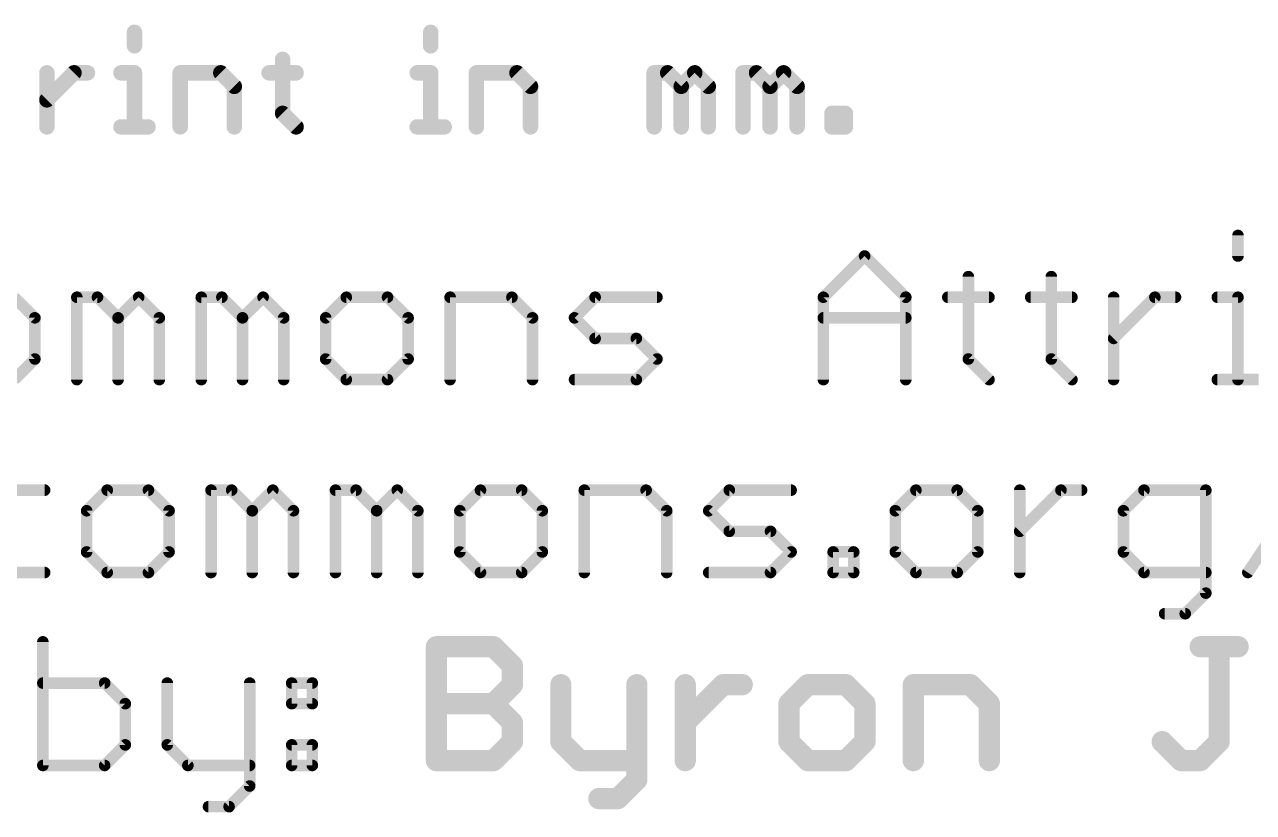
# Model space of a CAD drawing. Extents: x -40 to 67, y -21 to 32.
# Drawn here: x 5.64 to 21.81, y -21.37 to -11 of the extents above; entities that cross this region are included whole.
import ezdxf

# ---------------------------------------------------------------- set-up
doc = ezdxf.new("R2010")
doc.units = 0
doc.layers.add('47', color=253, linetype='CONTINUOUS')
doc.layers.add('51', color=53, linetype='CONTINUOUS')

msp = doc.modelspace()

# ---------------------------------------------------------------- linework, layer by layer
at = {"layer": '47', "const_width": 0.2032}
for points in [[(7.0884, -11.0987), (7.0884, -11.2767)], [(10.9864, -11.0987), (10.9864, -11.2767)], [(9.0374, -11.4546), (9.0374, -12.1665)], [(5.936, -12.3444), (5.936, -11.6326)], [(5.936, -11.9885), (6.2919, -11.6326)], [(6.2919, -11.6326), (6.4698, -11.6326)], [(6.9105, -11.6326), (7.0884, -11.6326)], [(7.0884, -11.6326), (7.0884, -12.3444)], [(7.6901, -12.3444), (7.6901, -11.6326)], [(7.6901, -11.6326), (8.2239, -11.6326)], [(8.2239, -11.6326), (8.4019, -11.8105)], [(8.8595, -11.6326), (9.2154, -11.6326)], [(10.8085, -11.6326), (10.9864, -11.6326)], [(10.9864, -11.6326), (10.9864, -12.3444)], [(11.5881, -12.3444), (11.5881, -11.6326)], [(11.5881, -11.6326), (12.1219, -11.6326)], [(12.1219, -11.6326), (12.2999, -11.8105)], [(13.9268, -12.3444), (13.9268, -11.6326)], [(13.9268, -11.6326), (14.1048, -11.6326)], [(14.1048, -11.6326), (14.2827, -11.8105)], [(14.2827, -11.8105), (14.4607, -11.6326)], [(14.4607, -11.6326), (14.6387, -11.8105)], [(15.0962, -12.3444), (15.0962, -11.6326)], [(15.0962, -11.6326), (15.2742, -11.6326)], [(15.2742, -11.6326), (15.4521, -11.8105)], [(15.4521, -11.8105), (15.6301, -11.6326)], [(15.6301, -11.6326), (15.808, -11.8105)], [(8.4019, -11.8105), (8.4019, -12.3444)], [(12.2999, -11.8105), (12.2999, -12.3444)], [(14.2827, -11.8105), (14.2827, -12.3444)], [(14.6387, -11.8105), (14.6387, -12.3444)], [(15.4521, -11.8105), (15.4521, -12.3444)], [(15.808, -11.8105), (15.808, -12.3444)], [(9.0374, -12.1665), (9.2154, -12.3444)], [(16.2656, -12.3444), (16.2656, -12.1665)], [(16.2656, -12.1665), (16.4436, -12.1665)], [(16.4436, -12.1665), (16.4436, -12.3444)], [(6.9105, -12.3444), (7.2664, -12.3444)], [(10.8085, -12.3444), (11.1644, -12.3444)], [(16.4436, -12.3444), (16.2656, -12.3444)]]:
    msp.add_lwpolyline(points, dxfattribs=at)
at = {"layer": '47', "const_width": 0.1016}
for points in [[(7.1392, -11.0987, 1), (7.0376, -11.0987)], [(11.0372, -11.0987, 1), (10.9356, -11.0987)], [(7.0376, -11.2767, 1), (7.1392, -11.2767)], [(10.9356, -11.2767, 1), (11.0372, -11.2767)], [(9.0882, -11.4546, 1), (8.9866, -11.4546)], [(5.9868, -11.6326, 1), (5.8852, -11.6326)], [(6.2919, -11.5818, 1), (6.2919, -11.6834)], [(6.3278, -11.6685, 1), (6.256, -11.5967)], [(6.4698, -11.6834, 1), (6.4698, -11.5818)], [(6.9105, -11.5818, 1), (6.9105, -11.6834)], [(7.1392, -11.6326, 1), (7.0376, -11.6326)], [(7.0884, -11.6834, 1), (7.0884, -11.5818)], [(7.7409, -11.6326, 1), (7.6393, -11.6326)], [(7.6901, -11.5818, 1), (7.6901, -11.6834)], [(8.2598, -11.5967, 1), (8.188, -11.6685)], [(8.2239, -11.6834, 1), (8.2239, -11.5818)], [(8.8595, -11.5818, 1), (8.8595, -11.6834)], [(9.2154, -11.6834, 1), (9.2154, -11.5818)], [(10.8085, -11.5818, 1), (10.8085, -11.6834)], [(11.0372, -11.6326, 1), (10.9356, -11.6326)], [(10.9864, -11.6834, 1), (10.9864, -11.5818)], [(11.6389, -11.6326, 1), (11.5373, -11.6326)], [(11.5881, -11.5818, 1), (11.5881, -11.6834)], [(12.1578, -11.5967, 1), (12.086, -11.6685)], [(12.1219, -11.6834, 1), (12.1219, -11.5818)], [(13.9776, -11.6326, 1), (13.876, -11.6326)], [(13.9268, -11.5818, 1), (13.9268, -11.6834)], [(14.1407, -11.5967, 1), (14.0689, -11.6685)], [(14.1048, -11.6834, 1), (14.1048, -11.5818)], [(14.4966, -11.5967, 1), (14.4248, -11.6685)], [(14.4966, -11.6685, 1), (14.4248, -11.5967)], [(15.147, -11.6326, 1), (15.0454, -11.6326)], [(15.0962, -11.5818, 1), (15.0962, -11.6834)], [(15.3101, -11.5967, 1), (15.2383, -11.6685)], [(15.2742, -11.6834, 1), (15.2742, -11.5818)], [(15.666, -11.5967, 1), (15.5942, -11.6685)], [(15.666, -11.6685, 1), (15.5942, -11.5967)], [(8.4527, -11.8105, 1), (8.3511, -11.8105)], [(8.3659, -11.8465, 1), (8.4378, -11.7746)], [(12.3507, -11.8105, 1), (12.2491, -11.8105)], [(12.2639, -11.8465, 1), (12.3358, -11.7746)], [(14.3335, -11.8105, 1), (14.2319, -11.8105)], [(14.2468, -11.7746, 1), (14.3187, -11.8465)], [(14.2468, -11.8465, 1), (14.3187, -11.7746)], [(14.6895, -11.8105, 1), (14.5878, -11.8105)], [(14.6027, -11.8465, 1), (14.6746, -11.7746)], [(15.5029, -11.8105, 1), (15.4013, -11.8105)], [(15.4162, -11.7746, 1), (15.4881, -11.8465)], [(15.4162, -11.8465, 1), (15.4881, -11.7746)], [(15.8588, -11.8105, 1), (15.7572, -11.8105)], [(15.7721, -11.8465, 1), (15.844, -11.7746)], [(5.9, -11.9526, 1), (5.9719, -12.0244)], [(9.0733, -12.1305, 1), (9.0015, -12.2024)], [(8.9866, -12.1665, 1), (9.0882, -12.1665)], [(16.3164, -12.1665, 1), (16.2148, -12.1665)], [(16.2656, -12.1157, 1), (16.2656, -12.2173)], [(16.4944, -12.1665, 1), (16.3928, -12.1665)], [(16.4436, -12.2173, 1), (16.4436, -12.1157)], [(6.9105, -12.2936, 1), (6.9105, -12.3952)], [(7.2664, -12.3952, 1), (7.2664, -12.2936)], [(9.1794, -12.3803, 1), (9.2513, -12.3085)], [(10.8085, -12.2936, 1), (10.8085, -12.3952)], [(11.1644, -12.3952, 1), (11.1644, -12.2936)], [(16.2656, -12.2936, 1), (16.2656, -12.3952)], [(16.4436, -12.3952, 1), (16.4436, -12.2936)], [(5.8852, -12.3444, 1), (5.9868, -12.3444)], [(7.0376, -12.3444, 1), (7.1392, -12.3444)], [(7.6393, -12.3444, 1), (7.7409, -12.3444)], [(8.3511, -12.3444, 1), (8.4527, -12.3444)], [(10.9356, -12.3444, 1), (11.0372, -12.3444)], [(11.5373, -12.3444, 1), (11.6389, -12.3444)], [(12.2491, -12.3444, 1), (12.3507, -12.3444)], [(13.876, -12.3444, 1), (13.9776, -12.3444)], [(14.2319, -12.3444, 1), (14.3335, -12.3444)], [(14.5878, -12.3444, 1), (14.6895, -12.3444)], [(15.0454, -12.3444, 1), (15.147, -12.3444)], [(15.4013, -12.3444, 1), (15.5029, -12.3444)], [(15.7572, -12.3444, 1), (15.8588, -12.3444)], [(16.2148, -12.3444, 1), (16.3164, -12.3444)], [(16.3928, -12.3444, 1), (16.4944, -12.3444)]]:
    msp.add_lwpolyline(points, format="xyb", dxfattribs=at)
at = {"layer": '51'}
for points, const_width in [([(21.6087, -13.7736), (21.6087, -14.0448)], 0.1524), ([(16.1532, -14.5871), (16.6956, -14.0448)], 0.1524), ([(16.6956, -14.0448), (17.2379, -14.5871)], 0.1524), ([(18.0616, -14.316), (18.0616, -15.4006)], 0.1524), ([(19.153, -14.316), (19.153, -15.4006)], 0.1524), ([(5.7778, -14.8583), (5.5066, -14.5871)], 0.1524), ([(6.3303, -15.6718), (6.3303, -14.5871)], 0.1524), ([(6.3303, -14.5871), (6.6015, -14.5871)], 0.1524), ([(6.6015, -14.5871), (6.8726, -14.8583)], 0.1524), ([(6.8726, -14.8583), (7.1438, -14.5871)], 0.1524), ([(7.1438, -14.5871), (7.415, -14.8583)], 0.1524), ([(7.9675, -15.6718), (7.9675, -14.5871)], 0.1524), ([(7.9675, -14.5871), (8.2386, -14.5871)], 0.1524), ([(8.2386, -14.5871), (8.5098, -14.8583)], 0.1524), ([(8.5098, -14.8583), (8.7809, -14.5871)], 0.1524), ([(8.7809, -14.5871), (9.0521, -14.8583)], 0.1524), ([(9.8758, -14.5871), (9.6046, -14.8583)], 0.1524), ([(10.4181, -14.5871), (9.8758, -14.5871)], 0.1524), ([(10.6893, -14.8583), (10.4181, -14.5871)], 0.1524), ([(11.2418, -15.6718), (11.2418, -14.5871)], 0.1524), ([(11.2418, -14.5871), (12.0553, -14.5871)], 0.1524), ([(12.0553, -14.5871), (12.3264, -14.8583)], 0.1524), ([(12.8789, -14.8583), (13.1501, -14.5871)], 0.1524), ([(13.1501, -14.5871), (13.9636, -14.5871)], 0.1524), ([(16.1532, -15.6718), (16.1532, -14.5871)], 0.1524), ([(17.2379, -14.5871), (17.2379, -15.6718)], 0.1524), ([(17.7904, -14.5871), (18.3327, -14.5871)], 0.1524), ([(18.8818, -14.5871), (19.4242, -14.5871)], 0.1524), ([(19.9733, -15.6718), (19.9733, -14.5871)], 0.1524), ([(19.9733, -15.1295), (20.5156, -14.5871)], 0.1524), ([(20.5156, -14.5871), (20.7868, -14.5871)], 0.1524), ([(21.3376, -14.5871), (21.6087, -14.5871)], 0.1524), ([(21.6087, -14.5871), (21.6087, -15.6718)], 0.1524), ([(5.7778, -15.4006), (5.7778, -14.8583)], 0.1524), ([(6.8726, -14.8583), (6.8726, -15.6718)], 0.1524), ([(7.415, -14.8583), (7.415, -15.6718)], 0.1524), ([(8.5098, -14.8583), (8.5098, -15.6718)], 0.1524), ([(9.0521, -14.8583), (9.0521, -15.6718)], 0.1524), ([(9.6046, -14.8583), (9.6046, -15.4006)], 0.1524), ([(10.6893, -15.4006), (10.6893, -14.8583)], 0.1524), ([(12.3264, -14.8583), (12.3264, -15.6718)], 0.1524), ([(13.1501, -15.1295), (12.8789, -14.8583)], 0.1524), ([(16.1532, -14.8583), (17.2379, -14.8583)], 0.1524), ([(13.6924, -15.1295), (13.1501, -15.1295)], 0.1524), ([(13.9636, -15.4006), (13.6924, -15.1295)], 0.1524), ([(5.5066, -15.6718), (5.7778, -15.4006)], 0.1524), ([(9.6046, -15.4006), (9.8758, -15.6718)], 0.1524), ([(10.4181, -15.6718), (10.6893, -15.4006)], 0.1524), ([(13.6924, -15.6718), (13.9636, -15.4006)], 0.1524), ([(18.0616, -15.4006), (18.3327, -15.6718)], 0.1524), ([(19.153, -15.4006), (19.4242, -15.6718)], 0.1524), ([(9.8758, -15.6718), (10.4181, -15.6718)], 0.1524), ([(12.8789, -15.6718), (13.6924, -15.6718)], 0.1524), ([(21.3376, -15.6718), (21.8799, -15.6718)], 0.1524), ([(21.7388, -18.2118), (22.8235, -16.5848)], 0.1524), ([(5.9062, -17.1271), (5.0927, -17.1271)], 0.1524), ([(6.7299, -17.1271), (6.4587, -17.3983)], 0.1524), ([(7.2722, -17.1271), (6.7299, -17.1271)], 0.1524), ([(7.5434, -17.3983), (7.2722, -17.1271)], 0.1524), ([(8.0959, -18.2118), (8.0959, -17.1271)], 0.1524), ([(8.0959, -17.1271), (8.367, -17.1271)], 0.1524), ([(8.367, -17.1271), (8.6382, -17.3983)], 0.1524), ([(8.6382, -17.3983), (8.9093, -17.1271)], 0.1524), ([(8.9093, -17.1271), (9.1805, -17.3983)], 0.1524), ([(9.733, -18.2118), (9.733, -17.1271)], 0.1524), ([(9.733, -17.1271), (10.0042, -17.1271)], 0.1524), ([(10.0042, -17.1271), (10.2753, -17.3983)], 0.1524), ([(10.2753, -17.3983), (10.5465, -17.1271)], 0.1524), ([(10.5465, -17.1271), (10.8177, -17.3983)], 0.1524), ([(11.6413, -17.1271), (11.3702, -17.3983)], 0.1524), ([(12.1837, -17.1271), (11.6413, -17.1271)], 0.1524), ([(12.4548, -17.3983), (12.1837, -17.1271)], 0.1524), ([(13.0073, -18.2118), (13.0073, -17.1271)], 0.1524), ([(13.0073, -17.1271), (13.8208, -17.1271)], 0.1524), ([(13.8208, -17.1271), (14.092, -17.3983)], 0.1524), ([(14.6445, -17.3983), (14.9156, -17.1271)], 0.1524), ([(14.9156, -17.1271), (15.7291, -17.1271)], 0.1524), ([(17.3714, -17.1271), (17.1002, -17.3983)], 0.1524), ([(17.9137, -17.1271), (17.3714, -17.1271)], 0.1524), ([(18.1849, -17.3983), (17.9137, -17.1271)], 0.1524), ([(18.7374, -18.2118), (18.7374, -17.1271)], 0.1524), ([(18.7374, -17.6695), (19.2797, -17.1271)], 0.1524), ([(19.2797, -17.1271), (19.5509, -17.1271)], 0.1524), ([(20.3728, -17.1271), (20.1017, -17.3983)], 0.1524), ([(21.1863, -17.1271), (20.3728, -17.1271)], 0.1524), ([(21.1863, -18.483), (21.1863, -17.1271)], 0.1524), ([(6.4587, -17.3983), (6.4587, -17.9406)], 0.1524), ([(7.5434, -17.9406), (7.5434, -17.3983)], 0.1524), ([(8.6382, -17.3983), (8.6382, -18.2118)], 0.1524), ([(9.1805, -17.3983), (9.1805, -18.2118)], 0.1524), ([(10.2753, -17.3983), (10.2753, -18.2118)], 0.1524), ([(10.8177, -17.3983), (10.8177, -18.2118)], 0.1524), ([(11.3702, -17.3983), (11.3702, -17.9406)], 0.1524), ([(12.4548, -17.9406), (12.4548, -17.3983)], 0.1524), ([(14.092, -17.3983), (14.092, -18.2118)], 0.1524), ([(14.9156, -17.6695), (14.6445, -17.3983)], 0.1524), ([(17.1002, -17.3983), (17.1002, -17.9406)], 0.1524), ([(18.1849, -17.9406), (18.1849, -17.3983)], 0.1524), ([(20.1017, -17.3983), (20.1017, -17.9406)], 0.1524), ([(15.458, -17.6695), (14.9156, -17.6695)], 0.1524), ([(15.7291, -17.9406), (15.458, -17.6695)], 0.1524), ([(6.4587, -17.9406), (6.7299, -18.2118)], 0.1524), ([(7.2722, -18.2118), (7.5434, -17.9406)], 0.1524), ([(11.3702, -17.9406), (11.6413, -18.2118)], 0.1524), ([(12.1837, -18.2118), (12.4548, -17.9406)], 0.1524), ([(15.458, -18.2118), (15.7291, -17.9406)], 0.1524), ([(16.2816, -18.2118), (16.2816, -17.9406)], 0.1524), ([(16.2816, -17.9406), (16.5528, -17.9406)], 0.1524), ([(16.5528, -17.9406), (16.5528, -18.2118)], 0.1524), ([(17.1002, -17.9406), (17.3714, -18.2118)], 0.1524), ([(17.9137, -18.2118), (18.1849, -17.9406)], 0.1524), ([(20.1017, -17.9406), (20.3728, -18.2118)], 0.1524), ([(5.0927, -18.2118), (5.9062, -18.2118)], 0.1524), ([(6.7299, -18.2118), (7.2722, -18.2118)], 0.1524), ([(11.6413, -18.2118), (12.1837, -18.2118)], 0.1524), ([(14.6445, -18.2118), (15.458, -18.2118)], 0.1524), ([(16.5528, -18.2118), (16.2816, -18.2118)], 0.1524), ([(17.3714, -18.2118), (17.9137, -18.2118)], 0.1524), ([(20.3728, -18.2118), (21.1863, -18.2118)], 0.1524), ([(20.9152, -18.7541), (21.1863, -18.483)], 0.1524), ([(20.644, -18.7541), (20.9152, -18.7541)], 0.1524), ([(5.8829, -19.1248), (5.8829, -20.7518)], 0.1524), ([(11.0617, -20.6883), (11.0617, -19.1884)], 0.2794), ([(11.0617, -19.1884), (11.8116, -19.1884)], 0.2794), ([(11.8116, -19.1884), (12.0616, -19.4384)], 0.2794), ([(21.1117, -19.1884), (21.6117, -19.1884)], 0.2794), ([(21.3617, -20.4383), (21.3617, -19.1884)], 0.2794), ([(12.0616, -19.4384), (12.0616, -19.6884)], 0.2794), ([(12.0616, -19.6884), (11.8116, -19.9384)], 0.2794), ([(12.6989, -19.6884), (12.6989, -20.4383)], 0.2794), ([(13.6988, -19.6884), (13.6988, -20.9383)], 0.2794), ([(14.336, -20.6883), (14.336, -19.6884)], 0.2794), ([(14.336, -20.1883), (14.836, -19.6884)], 0.2794), ([(14.836, -19.6884), (15.086, -19.6884)], 0.2794), ([(15.9503, -19.6884), (15.7003, -19.9384)], 0.2794), ([(16.4503, -19.6884), (15.9503, -19.6884)], 0.2794), ([(16.7002, -19.9384), (16.4503, -19.6884)], 0.2794), ([(17.3375, -20.6883), (17.3375, -19.6884)], 0.2794), ([(17.3375, -19.6884), (18.0874, -19.6884)], 0.2794), ([(18.0874, -19.6884), (18.3374, -19.9384)], 0.2794), ([(6.6964, -19.6671), (5.8829, -19.6671)], 0.1524), ([(6.9675, -19.9383), (6.6964, -19.6671)], 0.1524), ([(7.52, -19.6671), (7.52, -20.4806)], 0.1524), ([(8.6047, -19.6671), (8.6047, -21.023)], 0.1524), ([(9.1572, -19.6671), (9.4284, -19.6671)], 0.1524), ([(9.1572, -19.9383), (9.1572, -19.6671)], 0.1524), ([(9.4284, -19.6671), (9.4284, -19.9383)], 0.1524), ([(6.9675, -20.4806), (6.9675, -19.9383)], 0.1524), ([(9.4284, -19.9383), (9.1572, -19.9383)], 0.1524), ([(11.0617, -19.9384), (11.8116, -19.9384)], 0.2794), ([(11.8116, -19.9384), (12.0616, -20.1883)], 0.2794), ([(15.7003, -19.9384), (15.7003, -20.4383)], 0.2794), ([(16.7002, -20.4383), (16.7002, -19.9384)], 0.2794), ([(18.3374, -19.9384), (18.3374, -20.6883)], 0.2794), ([(12.0616, -20.1883), (12.0616, -20.4383)], 0.2794), ([(12.0616, -20.4383), (11.8116, -20.6883)], 0.2794), ([(12.6989, -20.4383), (12.9488, -20.6883)], 0.2794), ([(15.7003, -20.4383), (15.9503, -20.6883)], 0.2794), ([(16.4503, -20.6883), (16.7002, -20.4383)], 0.2794), ([(20.6118, -20.4383), (20.8618, -20.6883)], 0.2794), ([(21.1117, -20.6883), (21.3617, -20.4383)], 0.2794), ([(6.6964, -20.7518), (6.9675, -20.4806)], 0.1524), ([(7.52, -20.4806), (7.7912, -20.7518)], 0.1524), ([(9.1572, -20.4806), (9.4284, -20.4806)], 0.1524), ([(9.1572, -20.7518), (9.1572, -20.4806)], 0.1524), ([(9.4284, -20.4806), (9.4284, -20.7518)], 0.1524), ([(5.8829, -20.7518), (6.6964, -20.7518)], 0.1524), ([(7.7912, -20.7518), (8.6047, -20.7518)], 0.1524), ([(9.4284, -20.7518), (9.1572, -20.7518)], 0.1524), ([(11.8116, -20.6883), (11.0617, -20.6883)], 0.2794), ([(12.9488, -20.6883), (13.6988, -20.6883)], 0.2794), ([(15.9503, -20.6883), (16.4503, -20.6883)], 0.2794), ([(20.8618, -20.6883), (21.1117, -20.6883)], 0.2794), ([(13.6988, -20.9383), (13.4488, -21.1883)], 0.2794), ([(8.6047, -21.023), (8.3335, -21.2941)], 0.1524), ([(13.4488, -21.1883), (13.1988, -21.1883)], 0.2794), ([(8.3335, -21.2941), (8.0624, -21.2941)], 0.1524)]:
    msp.add_lwpolyline(points, dxfattribs=dict(at, const_width=const_width))
for points, const_width in [([(21.6468, -13.7736, 1), (21.5706, -13.7736)], 0.0762), ([(16.7225, -14.0179, 1), (16.6686, -14.0718)], 0.0762), ([(16.7225, -14.0718, 1), (16.6686, -14.0179)], 0.0762), ([(21.5706, -14.0448, 1), (21.6468, -14.0448)], 0.0762), ([(18.0997, -14.316, 1), (18.0235, -14.316)], 0.0762), ([(19.1911, -14.316, 1), (19.1149, -14.316)], 0.0762), ([(6.3684, -14.5871, 1), (6.2922, -14.5871)], 0.0762), ([(6.3303, -14.549, 1), (6.3303, -14.6252)], 0.0762), ([(6.6284, -14.5602, 1), (6.5745, -14.6141)], 0.0762), ([(6.6015, -14.6252, 1), (6.6015, -14.549)], 0.0762), ([(7.1707, -14.5602, 1), (7.1168, -14.6141)], 0.0762), ([(7.1707, -14.6141, 1), (7.1168, -14.5602)], 0.0762), ([(8.0055, -14.5871, 1), (7.9294, -14.5871)], 0.0762), ([(7.9675, -14.549, 1), (7.9675, -14.6252)], 0.0762), ([(8.2656, -14.5602, 1), (8.2117, -14.6141)], 0.0762), ([(8.2386, -14.6252, 1), (8.2386, -14.549)], 0.0762), ([(8.8079, -14.5602, 1), (8.754, -14.6141)], 0.0762), ([(8.8079, -14.6141, 1), (8.754, -14.5602)], 0.0762), ([(9.8758, -14.549, 1), (9.8758, -14.6252)], 0.0762), ([(9.9027, -14.6141, 1), (9.8488, -14.5602)], 0.0762), ([(10.445, -14.5602, 1), (10.3912, -14.6141)], 0.0762), ([(10.4181, -14.6252, 1), (10.4181, -14.549)], 0.0762), ([(11.2799, -14.5871, 1), (11.2037, -14.5871)], 0.0762), ([(11.2418, -14.549, 1), (11.2418, -14.6252)], 0.0762), ([(12.0822, -14.5602, 1), (12.0283, -14.6141)], 0.0762), ([(12.0553, -14.6252, 1), (12.0553, -14.549)], 0.0762), ([(13.1501, -14.549, 1), (13.1501, -14.6252)], 0.0762), ([(13.177, -14.6141, 1), (13.1231, -14.5602)], 0.0762), ([(13.9636, -14.6252, 1), (13.9636, -14.549)], 0.0762), ([(16.1913, -14.5871, 1), (16.1151, -14.5871)], 0.0762), ([(16.1263, -14.5602, 1), (16.1802, -14.6141)], 0.0762), ([(17.276, -14.5871, 1), (17.1998, -14.5871)], 0.0762), ([(17.2109, -14.6141, 1), (17.2648, -14.5602)], 0.0762), ([(17.7904, -14.549, 1), (17.7904, -14.6252)], 0.0762), ([(18.3327, -14.6252, 1), (18.3327, -14.549)], 0.0762), ([(18.8818, -14.549, 1), (18.8818, -14.6252)], 0.0762), ([(19.4242, -14.6252, 1), (19.4242, -14.549)], 0.0762), ([(20.0114, -14.5871, 1), (19.9352, -14.5871)], 0.0762), ([(20.5156, -14.549, 1), (20.5156, -14.6252)], 0.0762), ([(20.5425, -14.6141, 1), (20.4886, -14.5602)], 0.0762), ([(20.7868, -14.6252, 1), (20.7868, -14.549)], 0.0762), ([(21.3376, -14.549, 1), (21.3376, -14.6252)], 0.0762), ([(21.6468, -14.5871, 1), (21.5706, -14.5871)], 0.0762), ([(21.6087, -14.6252, 1), (21.6087, -14.549)], 0.0762), ([(5.8159, -14.8583, 1), (5.7397, -14.8583)], 0.0762), ([(5.7509, -14.8852, 1), (5.8047, -14.8314)], 0.0762), ([(6.9107, -14.8583, 1), (6.8345, -14.8583)], 0.0762), ([(6.8457, -14.8314, 1), (6.8996, -14.8852)], 0.0762), ([(6.8457, -14.8852, 1), (6.8996, -14.8314)], 0.0762), ([(7.4531, -14.8583, 1), (7.3769, -14.8583)], 0.0762), ([(7.388, -14.8852, 1), (7.4419, -14.8314)], 0.0762), ([(8.5479, -14.8583, 1), (8.4717, -14.8583)], 0.0762), ([(8.4828, -14.8314, 1), (8.5367, -14.8852)], 0.0762), ([(8.4828, -14.8852, 1), (8.5367, -14.8314)], 0.0762), ([(9.0902, -14.8583, 1), (9.014, -14.8583)], 0.0762), ([(9.0252, -14.8852, 1), (9.0791, -14.8314)], 0.0762), ([(9.6427, -14.8583, 1), (9.5665, -14.8583)], 0.0762), ([(9.5777, -14.8314, 1), (9.6315, -14.8852)], 0.0762), ([(10.7274, -14.8583, 1), (10.6512, -14.8583)], 0.0762), ([(10.6623, -14.8852, 1), (10.7162, -14.8314)], 0.0762), ([(12.3645, -14.8583, 1), (12.2883, -14.8583)], 0.0762), ([(12.2995, -14.8852, 1), (12.3534, -14.8314)], 0.0762), ([(12.9059, -14.8314, 1), (12.852, -14.8852)], 0.0762), ([(12.852, -14.8314, 1), (12.9059, -14.8852)], 0.0762), ([(16.1532, -14.8202, 1), (16.1532, -14.8964)], 0.0762), ([(17.2379, -14.8964, 1), (17.2379, -14.8202)], 0.0762), ([(13.1501, -15.0914, 1), (13.1501, -15.1676)], 0.0762), ([(13.1231, -15.1564, 1), (13.177, -15.1025)], 0.0762), ([(13.7194, -15.1025, 1), (13.6655, -15.1564)], 0.0762), ([(13.6924, -15.1676, 1), (13.6924, -15.0914)], 0.0762), ([(19.9463, -15.1025, 1), (20.0002, -15.1564)], 0.0762), ([(5.8047, -15.4276, 1), (5.7509, -15.3737)], 0.0762), ([(9.6315, -15.3737, 1), (9.5777, -15.4276)], 0.0762), ([(10.7162, -15.4276, 1), (10.6623, -15.3737)], 0.0762), ([(13.9905, -15.4276, 1), (13.9366, -15.3737)], 0.0762), ([(13.9366, -15.4276, 1), (13.9905, -15.3737)], 0.0762), ([(18.0885, -15.3737, 1), (18.0346, -15.4276)], 0.0762), ([(19.1799, -15.3737, 1), (19.126, -15.4276)], 0.0762), ([(5.7397, -15.4006, 1), (5.8159, -15.4006)], 0.0762), ([(9.5665, -15.4006, 1), (9.6427, -15.4006)], 0.0762), ([(10.6512, -15.4006, 1), (10.7274, -15.4006)], 0.0762), ([(18.0235, -15.4006, 1), (18.0997, -15.4006)], 0.0762), ([(19.1149, -15.4006, 1), (19.1911, -15.4006)], 0.0762), ([(6.2922, -15.6718, 1), (6.3684, -15.6718)], 0.0762), ([(6.8345, -15.6718, 1), (6.9107, -15.6718)], 0.0762), ([(7.3769, -15.6718, 1), (7.4531, -15.6718)], 0.0762), ([(7.9294, -15.6718, 1), (8.0055, -15.6718)], 0.0762), ([(8.4717, -15.6718, 1), (8.5479, -15.6718)], 0.0762), ([(9.014, -15.6718, 1), (9.0902, -15.6718)], 0.0762), ([(9.8758, -15.6337, 1), (9.8758, -15.7099)], 0.0762), ([(9.8488, -15.6987, 1), (9.9027, -15.6449)], 0.0762), ([(10.3912, -15.6449, 1), (10.445, -15.6987)], 0.0762), ([(10.4181, -15.7099, 1), (10.4181, -15.6337)], 0.0762), ([(11.2037, -15.6718, 1), (11.2799, -15.6718)], 0.0762), ([(12.2883, -15.6718, 1), (12.3645, -15.6718)], 0.0762), ([(12.8789, -15.6337, 1), (12.8789, -15.7099)], 0.0762), ([(13.6655, -15.6449, 1), (13.7194, -15.6987)], 0.0762), ([(13.6924, -15.7099, 1), (13.6924, -15.6337)], 0.0762), ([(16.1151, -15.6718, 1), (16.1913, -15.6718)], 0.0762), ([(17.1998, -15.6718, 1), (17.276, -15.6718)], 0.0762), ([(18.3058, -15.6987, 1), (18.3597, -15.6449)], 0.0762), ([(19.3972, -15.6987, 1), (19.4511, -15.6449)], 0.0762), ([(19.9352, -15.6718, 1), (20.0114, -15.6718)], 0.0762), ([(21.3376, -15.6337, 1), (21.3376, -15.7099)], 0.0762), ([(21.5706, -15.6718, 1), (21.6468, -15.6718)], 0.0762), ([(5.9062, -17.1652, 1), (5.9062, -17.089)], 0.0762), ([(6.7299, -17.089, 1), (6.7299, -17.1652)], 0.0762), ([(6.7568, -17.1541, 1), (6.7029, -17.1002)], 0.0762), ([(7.2991, -17.1002, 1), (7.2453, -17.1541)], 0.0762), ([(7.2722, -17.1652, 1), (7.2722, -17.089)], 0.0762), ([(8.134, -17.1271, 1), (8.0578, -17.1271)], 0.0762), ([(8.0959, -17.089, 1), (8.0959, -17.1652)], 0.0762), ([(8.394, -17.1002, 1), (8.3401, -17.1541)], 0.0762), ([(8.367, -17.1652, 1), (8.367, -17.089)], 0.0762), ([(8.9363, -17.1002, 1), (8.8824, -17.1541)], 0.0762), ([(8.9363, -17.1541, 1), (8.8824, -17.1002)], 0.0762), ([(9.7711, -17.1271, 1), (9.6949, -17.1271)], 0.0762), ([(9.733, -17.089, 1), (9.733, -17.1652)], 0.0762), ([(10.0311, -17.1002, 1), (9.9772, -17.1541)], 0.0762), ([(10.0042, -17.1652, 1), (10.0042, -17.089)], 0.0762), ([(10.5734, -17.1002, 1), (10.5196, -17.1541)], 0.0762), ([(10.5734, -17.1541, 1), (10.5196, -17.1002)], 0.0762), ([(11.6413, -17.089, 1), (11.6413, -17.1652)], 0.0762), ([(11.6683, -17.1541, 1), (11.6144, -17.1002)], 0.0762), ([(12.2106, -17.1002, 1), (12.1567, -17.1541)], 0.0762), ([(12.1837, -17.1652, 1), (12.1837, -17.089)], 0.0762), ([(13.0454, -17.1271, 1), (12.9692, -17.1271)], 0.0762), ([(13.0073, -17.089, 1), (13.0073, -17.1652)], 0.0762), ([(13.8478, -17.1002, 1), (13.7939, -17.1541)], 0.0762), ([(13.8208, -17.1652, 1), (13.8208, -17.089)], 0.0762), ([(14.9156, -17.089, 1), (14.9156, -17.1652)], 0.0762), ([(14.9426, -17.1541, 1), (14.8887, -17.1002)], 0.0762), ([(15.7291, -17.1652, 1), (15.7291, -17.089)], 0.0762), ([(17.3714, -17.089, 1), (17.3714, -17.1652)], 0.0762), ([(17.3983, -17.1541, 1), (17.3444, -17.1002)], 0.0762), ([(17.9407, -17.1002, 1), (17.8868, -17.1541)], 0.0762), ([(17.9137, -17.1652, 1), (17.9137, -17.089)], 0.0762), ([(18.7755, -17.1271, 1), (18.6993, -17.1271)], 0.0762), ([(19.2797, -17.089, 1), (19.2797, -17.1652)], 0.0762), ([(19.3066, -17.1541, 1), (19.2528, -17.1002)], 0.0762), ([(19.5509, -17.1652, 1), (19.5509, -17.089)], 0.0762), ([(20.3728, -17.089, 1), (20.3728, -17.1652)], 0.0762), ([(20.3998, -17.1541, 1), (20.3459, -17.1002)], 0.0762), ([(21.2244, -17.1271, 1), (21.1482, -17.1271)], 0.0762), ([(21.1863, -17.1652, 1), (21.1863, -17.089)], 0.0762), ([(6.4968, -17.3983, 1), (6.4206, -17.3983)], 0.0762), ([(6.4318, -17.3714, 1), (6.4856, -17.4252)], 0.0762), ([(7.5815, -17.3983, 1), (7.5053, -17.3983)], 0.0762), ([(7.5164, -17.4252, 1), (7.5703, -17.3714)], 0.0762), ([(8.6763, -17.3983, 1), (8.6001, -17.3983)], 0.0762), ([(8.6112, -17.3714, 1), (8.6651, -17.4252)], 0.0762), ([(8.6112, -17.4252, 1), (8.6651, -17.3714)], 0.0762), ([(9.2186, -17.3983, 1), (9.1424, -17.3983)], 0.0762), ([(9.1536, -17.4252, 1), (9.2075, -17.3714)], 0.0762), ([(10.3134, -17.3983, 1), (10.2372, -17.3983)], 0.0762), ([(10.2484, -17.3714, 1), (10.3023, -17.4252)], 0.0762), ([(10.2484, -17.4252, 1), (10.3023, -17.3714)], 0.0762), ([(10.8558, -17.3983, 1), (10.7796, -17.3983)], 0.0762), ([(10.7907, -17.4252, 1), (10.8446, -17.3714)], 0.0762), ([(11.4083, -17.3983, 1), (11.3321, -17.3983)], 0.0762), ([(11.3432, -17.3714, 1), (11.3971, -17.4252)], 0.0762), ([(12.4929, -17.3983, 1), (12.4167, -17.3983)], 0.0762), ([(12.4279, -17.4252, 1), (12.4818, -17.3714)], 0.0762), ([(14.1301, -17.3983, 1), (14.0539, -17.3983)], 0.0762), ([(14.065, -17.4252, 1), (14.1189, -17.3714)], 0.0762), ([(14.6714, -17.3714, 1), (14.6175, -17.4252)], 0.0762), ([(14.6175, -17.3714, 1), (14.6714, -17.4252)], 0.0762), ([(17.1383, -17.3983, 1), (17.0621, -17.3983)], 0.0762), ([(17.0733, -17.3714, 1), (17.1272, -17.4252)], 0.0762), ([(18.223, -17.3983, 1), (18.1468, -17.3983)], 0.0762), ([(18.1579, -17.4252, 1), (18.2118, -17.3714)], 0.0762), ([(20.1398, -17.3983, 1), (20.0636, -17.3983)], 0.0762), ([(20.0747, -17.3714, 1), (20.1286, -17.4252)], 0.0762), ([(14.9156, -17.6314, 1), (14.9156, -17.7076)], 0.0762), ([(14.8887, -17.6964, 1), (14.9426, -17.6425)], 0.0762), ([(15.4849, -17.6425, 1), (15.431, -17.6964)], 0.0762), ([(15.458, -17.7076, 1), (15.458, -17.6314)], 0.0762), ([(18.7104, -17.6425, 1), (18.7643, -17.6964)], 0.0762), ([(6.4856, -17.9137, 1), (6.4318, -17.9676)], 0.0762), ([(6.4206, -17.9406, 1), (6.4968, -17.9406)], 0.0762), ([(7.5053, -17.9406, 1), (7.5815, -17.9406)], 0.0762), ([(7.5703, -17.9676, 1), (7.5164, -17.9137)], 0.0762), ([(11.3971, -17.9137, 1), (11.3432, -17.9676)], 0.0762), ([(11.3321, -17.9406, 1), (11.4083, -17.9406)], 0.0762), ([(12.4167, -17.9406, 1), (12.4929, -17.9406)], 0.0762), ([(12.4818, -17.9676, 1), (12.4279, -17.9137)], 0.0762), ([(15.7561, -17.9676, 1), (15.7022, -17.9137)], 0.0762), ([(15.7022, -17.9676, 1), (15.7561, -17.9137)], 0.0762), ([(16.3197, -17.9406, 1), (16.2435, -17.9406)], 0.0762), ([(16.2816, -17.9025, 1), (16.2816, -17.9787)], 0.0762), ([(16.5909, -17.9406, 1), (16.5147, -17.9406)], 0.0762), ([(16.5528, -17.9787, 1), (16.5528, -17.9025)], 0.0762), ([(17.1272, -17.9137, 1), (17.0733, -17.9676)], 0.0762), ([(17.0621, -17.9406, 1), (17.1383, -17.9406)], 0.0762), ([(18.1468, -17.9406, 1), (18.223, -17.9406)], 0.0762), ([(18.2118, -17.9676, 1), (18.1579, -17.9137)], 0.0762), ([(20.1286, -17.9137, 1), (20.0747, -17.9676)], 0.0762), ([(20.0636, -17.9406, 1), (20.1398, -17.9406)], 0.0762), ([(5.9062, -18.2499, 1), (5.9062, -18.1737)], 0.0762), ([(6.7299, -18.1737, 1), (6.7299, -18.2499)], 0.0762), ([(6.7029, -18.2387, 1), (6.7568, -18.1849)], 0.0762), ([(7.2453, -18.1849, 1), (7.2991, -18.2387)], 0.0762), ([(7.2722, -18.2499, 1), (7.2722, -18.1737)], 0.0762), ([(8.0578, -18.2118, 1), (8.134, -18.2118)], 0.0762), ([(8.6001, -18.2118, 1), (8.6763, -18.2118)], 0.0762), ([(9.1424, -18.2118, 1), (9.2186, -18.2118)], 0.0762), ([(9.6949, -18.2118, 1), (9.7711, -18.2118)], 0.0762), ([(10.2372, -18.2118, 1), (10.3134, -18.2118)], 0.0762), ([(10.7796, -18.2118, 1), (10.8558, -18.2118)], 0.0762), ([(11.6413, -18.1737, 1), (11.6413, -18.2499)], 0.0762), ([(11.6144, -18.2387, 1), (11.6683, -18.1849)], 0.0762), ([(12.1567, -18.1849, 1), (12.2106, -18.2387)], 0.0762), ([(12.1837, -18.2499, 1), (12.1837, -18.1737)], 0.0762), ([(12.9692, -18.2118, 1), (13.0454, -18.2118)], 0.0762), ([(14.0539, -18.2118, 1), (14.1301, -18.2118)], 0.0762), ([(14.6445, -18.1737, 1), (14.6445, -18.2499)], 0.0762), ([(15.431, -18.1849, 1), (15.4849, -18.2387)], 0.0762), ([(15.458, -18.2499, 1), (15.458, -18.1737)], 0.0762), ([(16.2816, -18.1737, 1), (16.2816, -18.2499)], 0.0762), ([(16.2435, -18.2118, 1), (16.3197, -18.2118)], 0.0762), ([(16.5147, -18.2118, 1), (16.5909, -18.2118)], 0.0762), ([(16.5528, -18.2499, 1), (16.5528, -18.1737)], 0.0762), ([(17.3714, -18.1737, 1), (17.3714, -18.2499)], 0.0762), ([(17.3444, -18.2387, 1), (17.3983, -18.1849)], 0.0762), ([(17.8868, -18.1849, 1), (17.9406, -18.2387)], 0.0762), ([(17.9137, -18.2499, 1), (17.9137, -18.1737)], 0.0762), ([(18.6993, -18.2118, 1), (18.7755, -18.2118)], 0.0762), ([(20.3728, -18.1737, 1), (20.3728, -18.2499)], 0.0762), ([(20.3459, -18.2387, 1), (20.3998, -18.1849)], 0.0762), ([(21.1863, -18.2499, 1), (21.1863, -18.1737)], 0.0762), ([(21.7071, -18.1907, 1), (21.7705, -18.2329)], 0.0762), ([(21.2133, -18.5099, 1), (21.1594, -18.456)], 0.0762), ([(21.1482, -18.483, 1), (21.2244, -18.483)], 0.0762), ([(20.644, -18.716, 1), (20.644, -18.7922)], 0.0762), ([(20.8882, -18.7272, 1), (20.9421, -18.7811)], 0.0762), ([(20.9152, -18.7922, 1), (20.9152, -18.716)], 0.0762), ([(5.921, -19.1248, 1), (5.8448, -19.1248)], 0.0762), ([(11.1316, -19.1884, 1), (10.9918, -19.1884)], 0.1397), ([(11.0617, -19.1186, 1), (11.0617, -19.2583)], 0.1397), ([(11.861, -19.139, 1), (11.7622, -19.2378)], 0.1397), ([(11.8116, -19.2583, 1), (11.8116, -19.1186)], 0.1397), ([(21.1117, -19.1186, 1), (21.1117, -19.2583)], 0.1397), ([(21.4316, -19.1884, 1), (21.2919, -19.1884)], 0.1397), ([(21.6117, -19.2583, 1), (21.6117, -19.1186)], 0.1397), ([(12.1315, -19.4384, 1), (11.9918, -19.4384)], 0.1397), ([(12.0122, -19.4878, 1), (12.111, -19.389)], 0.1397), ([(12.111, -19.7378, 1), (12.0122, -19.639)], 0.1397), ([(12.7687, -19.6884, 1), (12.629, -19.6884)], 0.1397), ([(13.7686, -19.6884, 1), (13.6289, -19.6884)], 0.1397), ([(14.4059, -19.6884, 1), (14.2662, -19.6884)], 0.1397), ([(14.836, -19.6185, 1), (14.836, -19.7582)], 0.1397), ([(14.8854, -19.7378, 1), (14.7866, -19.639)], 0.1397), ([(15.086, -19.7582, 1), (15.086, -19.6185)], 0.1397), ([(15.9503, -19.6185, 1), (15.9503, -19.7582)], 0.1397), ([(15.9997, -19.7378, 1), (15.9009, -19.639)], 0.1397), ([(16.4996, -19.639, 1), (16.4009, -19.7378)], 0.1397), ([(16.4503, -19.7582, 1), (16.4503, -19.6185)], 0.1397), ([(17.4073, -19.6884, 1), (17.2676, -19.6884)], 0.1397), ([(17.3375, -19.6185, 1), (17.3375, -19.7582)], 0.1397), ([(18.1368, -19.639, 1), (18.038, -19.7378)], 0.1397), ([(18.0874, -19.7582, 1), (18.0874, -19.6185)], 0.1397), ([(5.8829, -19.629, 1), (5.8829, -19.7052)], 0.0762), ([(6.7233, -19.6402, 1), (6.6694, -19.6941)], 0.0762), ([(6.6964, -19.7052, 1), (6.6964, -19.629)], 0.0762), ([(7.5581, -19.6671, 1), (7.4819, -19.6671)], 0.0762), ([(8.6428, -19.6671, 1), (8.5666, -19.6671)], 0.0762), ([(9.1572, -19.629, 1), (9.1572, -19.7052)], 0.0762), ([(9.1953, -19.6671, 1), (9.1191, -19.6671)], 0.0762), ([(9.4665, -19.6671, 1), (9.3903, -19.6671)], 0.0762), ([(9.4284, -19.7052, 1), (9.4284, -19.629)], 0.0762), ([(11.9918, -19.6884, 1), (12.1315, -19.6884)], 0.1397), ([(7.0056, -19.9383, 1), (6.9294, -19.9383)], 0.0762), ([(6.9406, -19.9652, 1), (6.9945, -19.9114)], 0.0762), ([(9.1572, -19.9002, 1), (9.1572, -19.9764)], 0.0762), ([(9.4284, -19.9764, 1), (9.4284, -19.9002)], 0.0762), ([(11.0617, -19.8685, 1), (11.0617, -20.0082)], 0.1397), ([(11.861, -19.889, 1), (11.7622, -19.9878)], 0.1397), ([(11.7622, -19.889, 1), (11.861, -19.9878)], 0.1397), ([(11.8116, -20.0082, 1), (11.8116, -19.8685)], 0.1397), ([(15.7702, -19.9384, 1), (15.6305, -19.9384)], 0.1397), ([(15.6509, -19.889, 1), (15.7497, -19.9878)], 0.1397), ([(16.7701, -19.9384, 1), (16.6304, -19.9384)], 0.1397), ([(16.6508, -19.9878, 1), (16.7496, -19.889)], 0.1397), ([(18.4072, -19.9384, 1), (18.2675, -19.9384)], 0.1397), ([(18.288, -19.9878, 1), (18.3868, -19.889)], 0.1397), ([(9.1191, -19.9383, 1), (9.1953, -19.9383)], 0.0762), ([(9.3903, -19.9383, 1), (9.4665, -19.9383)], 0.0762), ([(12.1315, -20.1883, 1), (11.9918, -20.1883)], 0.1397), ([(12.0122, -20.2377, 1), (12.111, -20.1389)], 0.1397), ([(14.2866, -20.1389, 1), (14.3854, -20.2377)], 0.1397), ([(11.9918, -20.4383, 1), (12.1315, -20.4383)], 0.1397), ([(12.111, -20.4877, 1), (12.0122, -20.3889)], 0.1397), ([(12.629, -20.4383, 1), (12.7687, -20.4383)], 0.1397), ([(12.7482, -20.3889, 1), (12.6495, -20.4877)], 0.1397), ([(15.7497, -20.3889, 1), (15.6509, -20.4877)], 0.1397), ([(15.6305, -20.4383, 1), (15.7702, -20.4383)], 0.1397), ([(16.6304, -20.4383, 1), (16.7701, -20.4383)], 0.1397), ([(16.7496, -20.4877, 1), (16.6508, -20.3889)], 0.1397), ([(20.6612, -20.3889, 1), (20.5624, -20.4877)], 0.1397), ([(21.2919, -20.4383, 1), (21.4316, -20.4383)], 0.1397), ([(21.4111, -20.4877, 1), (21.3123, -20.3889)], 0.1397), ([(6.9294, -20.4806, 1), (7.0056, -20.4806)], 0.0762), ([(6.9945, -20.5076, 1), (6.9406, -20.4537)], 0.0762), ([(7.547, -20.4537, 1), (7.4931, -20.5076)], 0.0762), ([(7.4819, -20.4806, 1), (7.5581, -20.4806)], 0.0762), ([(9.1572, -20.4425, 1), (9.1572, -20.5187)], 0.0762), ([(9.1953, -20.4806, 1), (9.1191, -20.4806)], 0.0762), ([(9.4665, -20.4806, 1), (9.3903, -20.4806)], 0.0762), ([(9.4284, -20.5187, 1), (9.4284, -20.4425)], 0.0762), ([(5.8829, -20.7137, 1), (5.8829, -20.7899)], 0.0762), ([(6.6694, -20.7249, 1), (6.7233, -20.7787)], 0.0762), ([(6.6964, -20.7899, 1), (6.6964, -20.7137)], 0.0762), ([(7.7912, -20.7137, 1), (7.7912, -20.7899)], 0.0762), ([(7.7643, -20.7787, 1), (7.8181, -20.7249)], 0.0762), ([(8.6047, -20.7899, 1), (8.6047, -20.7137)], 0.0762), ([(9.1572, -20.7137, 1), (9.1572, -20.7899)], 0.0762), ([(9.4284, -20.7899, 1), (9.4284, -20.7137)], 0.0762), ([(10.9918, -20.6883, 1), (11.1316, -20.6883)], 0.1397), ([(11.0617, -20.6185, 1), (11.0617, -20.7582)], 0.1397), ([(11.7622, -20.6389, 1), (11.861, -20.7377)], 0.1397), ([(11.8116, -20.7582, 1), (11.8116, -20.6185)], 0.1397), ([(12.9488, -20.6185, 1), (12.9488, -20.7582)], 0.1397), ([(12.8994, -20.7377, 1), (12.9982, -20.6389)], 0.1397), ([(13.6988, -20.7582, 1), (13.6988, -20.6185)], 0.1397), ([(14.2662, -20.6883, 1), (14.4059, -20.6883)], 0.1397), ([(15.9503, -20.6185, 1), (15.9503, -20.7582)], 0.1397), ([(15.9009, -20.7377, 1), (15.9997, -20.6389)], 0.1397), ([(16.4009, -20.6389, 1), (16.4996, -20.7377)], 0.1397), ([(16.4503, -20.7582, 1), (16.4503, -20.6185)], 0.1397), ([(17.2676, -20.6883, 1), (17.4073, -20.6883)], 0.1397), ([(18.2675, -20.6883, 1), (18.4072, -20.6883)], 0.1397), ([(20.8618, -20.6185, 1), (20.8618, -20.7582)], 0.1397), ([(20.8124, -20.7377, 1), (20.9111, -20.6389)], 0.1397), ([(21.0623, -20.6389, 1), (21.1611, -20.7377)], 0.1397), ([(21.1117, -20.7582, 1), (21.1117, -20.6185)], 0.1397), ([(5.8448, -20.7518, 1), (5.921, -20.7518)], 0.0762), ([(9.1191, -20.7518, 1), (9.1953, -20.7518)], 0.0762), ([(9.3903, -20.7518, 1), (9.4665, -20.7518)], 0.0762), ([(13.7482, -20.9877, 1), (13.6494, -20.8889)], 0.1397), ([(8.5666, -21.023, 1), (8.6428, -21.023)], 0.0762), ([(8.6316, -21.0499, 1), (8.5778, -20.996)], 0.0762), ([(13.6289, -20.9383, 1), (13.7686, -20.9383)], 0.1397), ([(13.1988, -21.1184, 1), (13.1988, -21.2581)], 0.1397), ([(13.3994, -21.1389, 1), (13.4982, -21.2377)], 0.1397), ([(13.4488, -21.2581, 1), (13.4488, -21.1184)], 0.1397), ([(8.0624, -21.256, 1), (8.0624, -21.3322)], 0.0762), ([(8.3066, -21.2672, 1), (8.3605, -21.3211)], 0.0762), ([(8.3335, -21.3322, 1), (8.3335, -21.256)], 0.0762)]:
    msp.add_lwpolyline(points, format="xyb", dxfattribs=dict(at, const_width=const_width))

doc.saveas('drawing.dxf')
